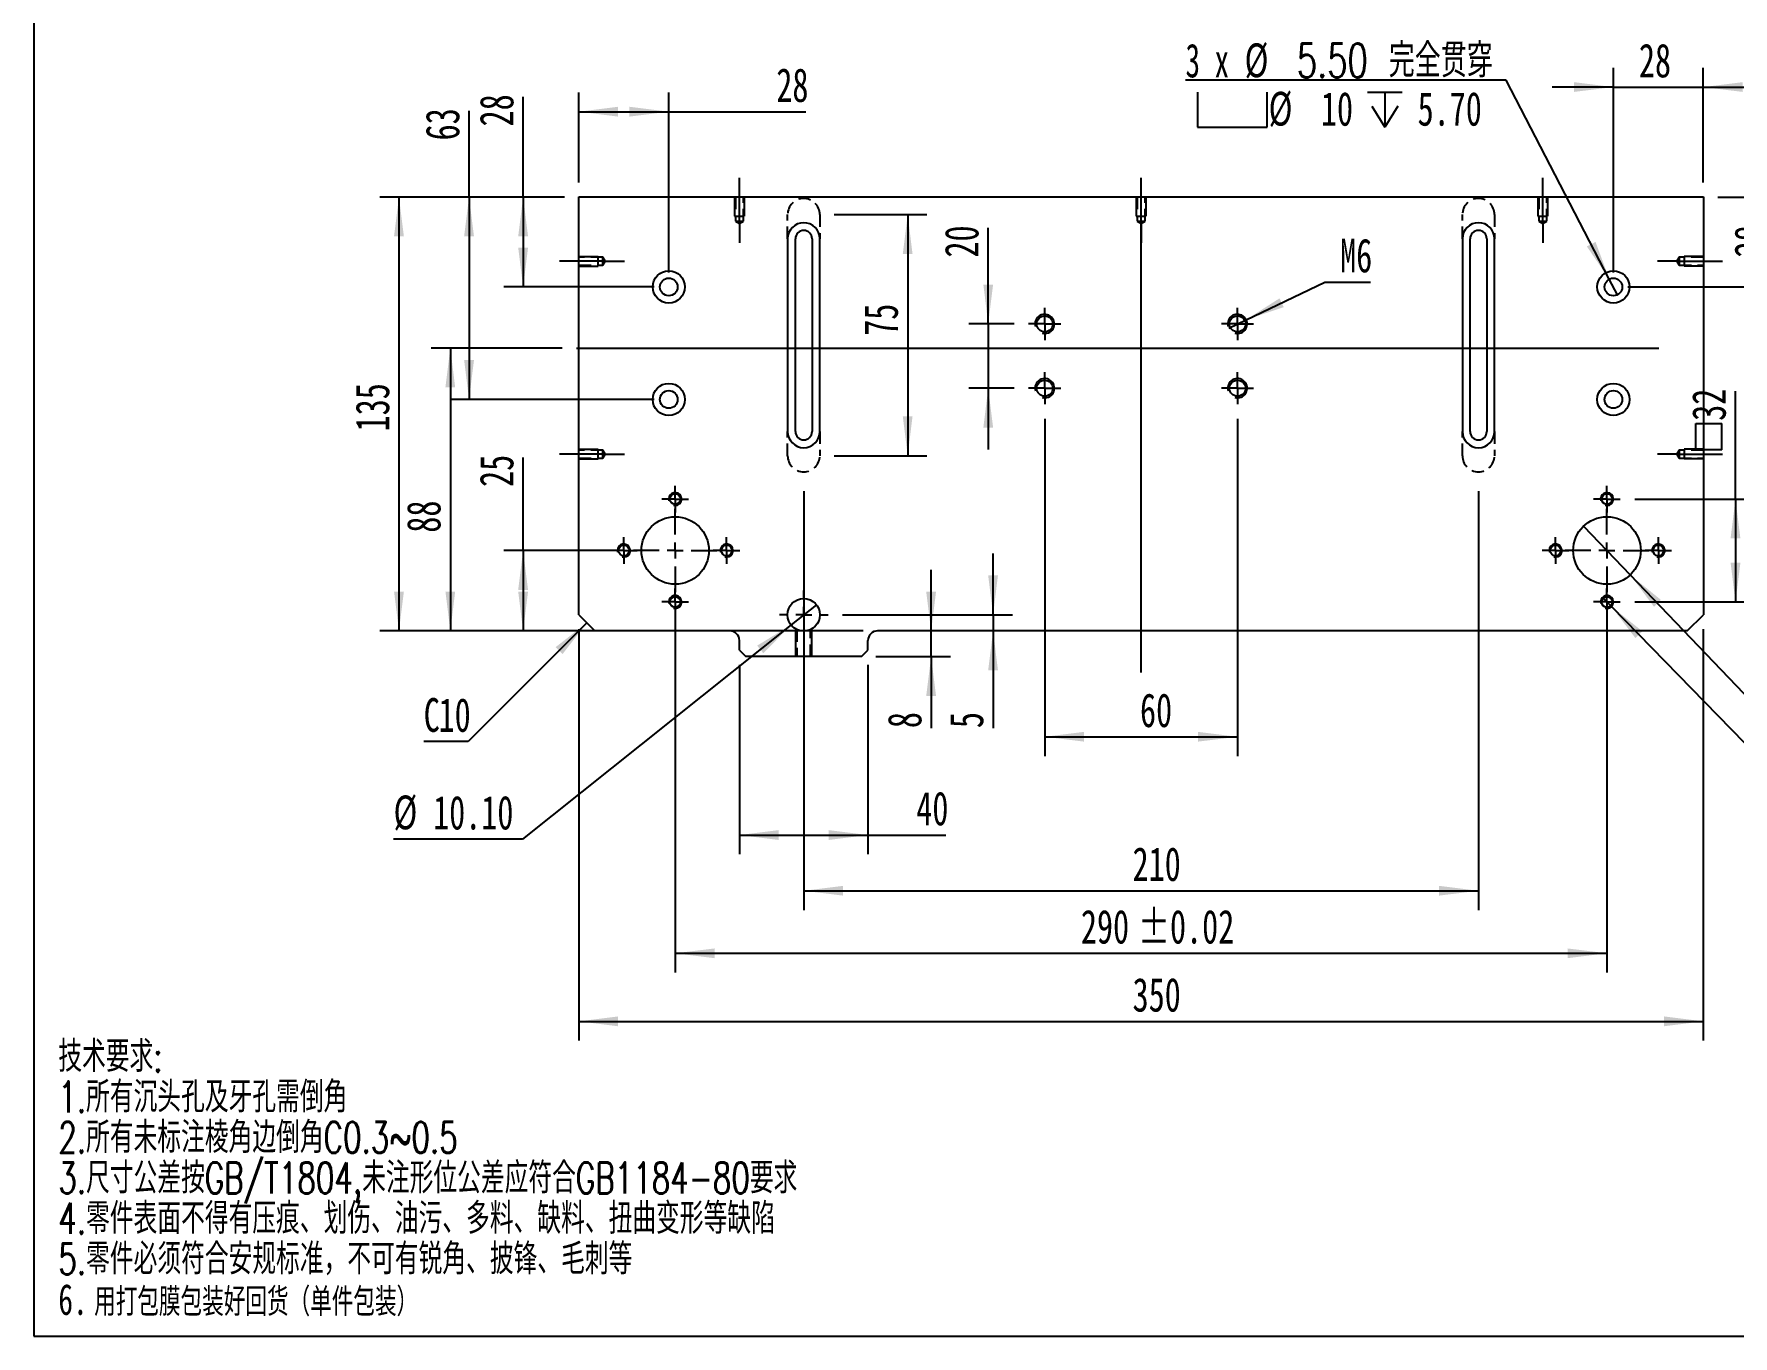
# Model space of a CAD drawing. Extents: x 2 to 292, y 3 to 207.
# Drawn here: x 2.2 to 178.5, y 3.1 to 138.1 of the extents above; entities that cross this region are included whole.
import ezdxf

# ---------------------------------------------------------------- set-up
doc = ezdxf.new("R2010")
doc.units = 0
for name, pattern in [('SLD-中心线', [34.29, 30.48, -1.27, 1.27, -1.27]), ('SLD-实线', [0]), ('SLD-虚线', [1.905, 1.27, -0.635])]:
    doc.linetypes.add(name, pattern=pattern)
doc.layers.get('0').update_dxf_attribs({"linetype": 'CONTINUOUS'})
for name, color, linetype in [('图层7', 7, 'SLD-实线'), ('图框', 7, 'SLD-实线'), ('粗实线', 7, 'SLD-实线')]:
    doc.layers.add(name, color=color, linetype=linetype)
doc.styles.add('SLDTEXTSTYLE0', font='TXT', dxfattribs={"width": 0.7, "bigfont": 'bigfont'})
doc.styles.add('SLDTEXTSTYLE11', font='TXT', dxfattribs={"width": 0.633333})
doc.styles.add('SLDTEXTSTYLE3', font='TXT', dxfattribs={"width": 0.7})
doc.dimstyles.new('SLDDIMSTYLE0', dxfattribs={"dimtxt": 3.5, "dimasz": 4.08, "dimexe": 0, "dimexo": 0.0625, "dimgap": 0.875, "dimtad": 2, "dimlfac": 3, "dimrnd": 1e-09, "dimzin": 12, "dimtxsty": 'SLDTEXTSTYLE3', "dimsah": 1, "dimcen": 0.09, "dimazin": 3, "dimtfac": 1, "dimtofl": 0, "dimtmove": 0, "dimatfit": 3, "dimtolj": 1, "dimtzin": 12})
doc.dimstyles.new('SLDDIMSTYLE1', dxfattribs={"dimtxt": 3.5, "dimasz": 4.08, "dimexe": 0, "dimexo": 0.0625, "dimgap": 0.875, "dimtad": 2, "dimlfac": 3, "dimrnd": 1e-09, "dimzin": 12, "dimtxsty": 'SLDTEXTSTYLE3', "dimsah": 1, "dimcen": 0.09, "dimazin": 3, "dimtol": 1, "dimtp": 0.02, "dimtm": 0.02, "dimtfac": 1, "dimtofl": 0, "dimtmove": 0, "dimatfit": 3, "dimtolj": 1})
doc.dimstyles.new('SLDDIMSTYLE2', dxfattribs={"dimtxt": 3.5, "dimasz": 4.08, "dimexe": 0, "dimexo": 0.0625, "dimgap": 0.875, "dimtad": 0, "dimtih": 1, "dimtoh": 1, "dimlfac": 3, "dimrnd": 1e-09, "dimzin": 12, "dimtxsty": 'SLDTEXTSTYLE3', "dimblk1": 'NONE', "dimsah": 1, "dimcen": 0, "dimazin": 3, "dimtfac": 1, "dimtmove": 0, "dimatfit": 3, "dimtolj": 1, "dimtzin": 12})
doc.dimstyles.new('SLDDIMSTYLE3', dxfattribs={"dimtxt": 3.5, "dimasz": 4.08, "dimexe": 0, "dimexo": 0.0625, "dimgap": 0.875, "dimtad": 2, "dimlfac": 3, "dimrnd": 1e-09, "dimzin": 12, "dimtxsty": 'SLDTEXTSTYLE3', "dimsah": 1, "dimcen": 0.09, "dimazin": 3, "dimtfac": 1, "dimtmove": 0, "dimatfit": 3, "dimtolj": 1, "dimtzin": 12})
doc.dimstyles.new('SLDDIMSTYLE4', dxfattribs={"dimtxt": 3.5, "dimasz": 4.08, "dimexe": 0, "dimexo": 0.0625, "dimgap": 0.875, "dimtad": 0, "dimtih": 1, "dimtoh": 1, "dimlfac": 3, "dimrnd": 1e-09, "dimzin": 12, "dimtxsty": 'SLDTEXTSTYLE3', "dimblk1": 'NONE', "dimsah": 1, "dimcen": 0, "dimazin": 3, "dimtfac": 1, "dimtmove": 0, "dimatfit": 3, "dimtolj": 1, "dimtzin": 12})
doc.dimstyles.new('SLDDIMSTYLE5', dxfattribs={"dimtxt": 3.5, "dimasz": 4.08, "dimexe": 0, "dimexo": 0.0625, "dimgap": 0.875, "dimtad": 0, "dimtih": 1, "dimtoh": 1, "dimlfac": 3, "dimrnd": 1e-09, "dimzin": 4, "dimtxsty": 'SLDTEXTSTYLE3', "dimblk1": 'NONE', "dimsah": 1, "dimcen": 0, "dimazin": 3, "dimtfac": 1, "dimtmove": 0, "dimatfit": 3, "dimtolj": 1, "dimtzin": 12})
doc.dimstyles.new('SLDDIMSTYLE6', dxfattribs={"dimtxt": 3.5, "dimasz": 4.08, "dimexe": 0, "dimexo": 0.0625, "dimgap": 0.875, "dimtad": 0, "dimtih": 1, "dimtoh": 1, "dimlfac": 3, "dimrnd": 1e-09, "dimzin": 4, "dimtxsty": 'SLDTEXTSTYLE3', "dimblk1": 'NONE', "dimsah": 1, "dimcen": 0, "dimazin": 3, "dimtfac": 1, "dimtmove": 0, "dimatfit": 3, "dimtolj": 1, "dimtzin": 12})

# ---------------------------------------------------------------- blocks, each defined once
blk = doc.blocks.new('SW_NOTE_3')
at = {"layer": '图层7', "color": 0, "attachment_point": 1}
for s, insert, char_height, style in [('\\M+18B5A术\\M+19776\\M+18B81:', (0, 4.13), 3.2, 'SLDTEXTSTYLE0'), ('1.\\M+18F8A\\M+1974C沉头\\M+18D45\\M+18B79\\M+189E5\\M+18D45\\M+18EF9\\M+1937C\\M+18A70', (0, -0.07), 3.2, 'SLDTEXTSTYLE0'), ('2.\\M+18F8A\\M+1974C\\M+196A2标\\M+1928D棱\\M+18A70边\\M+1937C\\M+18A70C0.3~0.5', (0, -4.27), 3.2, 'SLDTEXTSTYLE0'), ('3.\\M+18EDA\\M+190A1\\M+18CF6\\M+18DB7\\M+188C2GB/T1804,\\M+196A2\\M+1928D\\M+18C60\\M+188CA\\M+18CF6\\M+18DB7应\\M+19584\\M+18D87GB1184-80\\M+19776\\M+18B81', (0, -8.47), 3.2, 'SLDTEXTSTYLE0'), ('4.\\M+197EB\\M+18C8F\\M+1955C\\M+196CA\\M+19573\\M+193BE\\M+1974C压\\M+18DAD\\M+18141划伤\\M+18141\\M+196FB污\\M+18141\\M+191BD\\M+197BF\\M+18141\\M+1E39E\\M+197BF\\M+18141扭\\M+18BC8变\\M+18C60\\M+19399\\M+1E39E\\M+1E89C', (0, -12.67), 3.2, 'SLDTEXTSTYLE0'), ('5.\\M+197EB\\M+18C8F\\M+1954B须\\M+19584\\M+18D87\\M+188C0规标\\M+18F79\\M+18143\\M+19573\\M+189C2\\M+1974C锐\\M+18A70\\M+18141\\M+194E2锋\\M+18141\\M+196D1\\M+18E68\\M+19399', (0, -16.87), 3.2, 'SLDTEXTSTYLE0'), ('6.', (0, -21.07), 3.2, 'SLDTEXTSTYLE3'), ('\\M+19770\\M+191C5\\M+195EF\\M+1968C\\M+195EF\\M+19195\\M+18D44\\M+189F1货\\M+18169单\\M+18C8F\\M+195EF\\M+19195\\M+1816A', (3.72, -21.47), 2.91042, 'SLDTEXTSTYLE0')]:
    blk.add_mtext(s, dxfattribs=dict(at, insert=insert, char_height=char_height, style=style))
blk = doc.blocks.new('_D')
at = {"layer": '图框', "color": 5}
for p, q in [((57, 105.56), (43.4, 105.56)), ((45.4, 105.56), (45.4, 76.22)), ((88.23, 76.22), (43.4, 76.22))]:
    blk.add_line(p, q, dxfattribs=at)
for points in [[(45.4, 105.56), (44.89, 101.48), (45.9, 101.48)], [(45.4, 76.22), (45.9, 80.3), (44.89, 80.3)]]:
    blk.add_solid(points, dxfattribs=at)
at = {"layer": '图框', "color": 5, "insert": (40.88, 86.41), "char_height": 3.5, "attachment_point": 1, "rotation": 90, "style": 'SLDTEXTSTYLE3'}
blk.add_mtext('88', dxfattribs=at)
blk = doc.blocks.new('_D_1')
at = {"layer": '图框', "color": 5}
for p, q in [((58.73, 76.39), (58.73, 33.73)), ((175.39, 76.39), (175.39, 33.73)), ((58.73, 35.73), (175.39, 35.73))]:
    blk.add_line(p, q, dxfattribs=at)
for points in [[(58.73, 35.73), (62.81, 35.22), (62.81, 36.24)], [(175.39, 35.73), (171.31, 36.24), (171.31, 35.22)]]:
    blk.add_solid(points, dxfattribs=at)
at = {"layer": '图框', "color": 5, "insert": (116.18, 40.24), "char_height": 3.5, "attachment_point": 1, "style": 'SLDTEXTSTYLE3'}
blk.add_mtext('350', dxfattribs=at)
blk = doc.blocks.new('_D_2')
at = {"layer": '图框', "color": 5}
for p, q in [((82.06, 90.72), (82.06, 47.27)), ((152.06, 90.72), (152.06, 47.27)), ((82.06, 49.27), (152.06, 49.27))]:
    blk.add_line(p, q, dxfattribs=at)
for points in [[(82.06, 49.27), (86.14, 48.77), (86.14, 49.78)], [(152.06, 49.27), (147.98, 49.78), (147.98, 48.77)]]:
    blk.add_solid(points, dxfattribs=at)
at = {"layer": '图框', "color": 5, "insert": (116.18, 53.79), "char_height": 3.5, "attachment_point": 1, "style": 'SLDTEXTSTYLE3'}
blk.add_mtext('210', dxfattribs=at)
blk = doc.blocks.new('_D_3')
at = {"layer": '图框', "color": 5}
for p, q in [((68.73, 78.72), (68.73, 40.79)), ((165.39, 78.72), (165.39, 40.79)), ((68.73, 42.79), (165.39, 42.79))]:
    blk.add_line(p, q, dxfattribs=at)
for points in [[(68.73, 42.79), (72.81, 42.28), (72.81, 43.29)], [(165.39, 42.79), (161.31, 43.29), (161.31, 42.28)]]:
    blk.add_solid(points, dxfattribs=at)
at = {"layer": '图框', "color": 5, "char_height": 3.5, "attachment_point": 1, "style": 'SLDTEXTSTYLE3'}
for s, insert in [('±0.02', (116.73, 47.3)), ('290', (110.82, 47.3))]:
    blk.add_mtext(s, dxfattribs=dict(at, insert=insert))
blk = doc.blocks.new('_D_4')
at = {"layer": '图框', "color": 5}
for p, q in [((57.23, 121.22), (38.07, 121.22)), ((40.07, 121.22), (40.07, 76.22)), ((88.23, 76.22), (38.07, 76.22))]:
    blk.add_line(p, q, dxfattribs=at)
for points in [[(40.07, 121.22), (39.56, 117.14), (40.58, 117.14)], [(40.07, 76.22), (40.58, 80.3), (39.56, 80.3)]]:
    blk.add_solid(points, dxfattribs=at)
at = {"layer": '图框', "color": 5, "insert": (35.56, 96.91), "char_height": 3.5, "attachment_point": 1, "rotation": 90, "style": 'SLDTEXTSTYLE3'}
blk.add_mtext('135', dxfattribs=at)
blk = doc.blocks.new('_D_5')
at = {"layer": '图框', "color": 5}
for p, q in [((52.95, 84.56), (52.95, 94.22)), ((62.89, 84.56), (50.95, 84.56)), ((52.95, 84.56), (52.95, 76.22)), ((88.23, 76.22), (50.95, 76.22))]:
    blk.add_line(p, q, dxfattribs=at)
for points in [[(52.95, 84.56), (52.44, 80.48), (53.46, 80.48)], [(52.95, 76.22), (53.46, 80.3), (52.44, 80.3)]]:
    blk.add_solid(points, dxfattribs=at)
at = {"layer": '图框', "color": 5, "insert": (48.44, 91.15), "char_height": 3.5, "attachment_point": 1, "rotation": 90, "style": 'SLDTEXTSTYLE3'}
blk.add_mtext('25', dxfattribs=at)
blk = doc.blocks.new('SW_SYMBOL_MOD_BOX')
at = {"layer": '图框', "color": 0}
for p, q in [((200, 200), (200, 800)), ((200, 800), (800, 800)), ((800, 800), (800, 200)), ((200, 200), (800, 200))]:
    blk.add_line(p, q, dxfattribs=at)
blk = doc.blocks.new('_D_6')
at = {"layer": '图框', "color": 5}
for p, q in [((178.73, 89.89), (178.73, 101.08)), ((168.28, 89.89), (180.73, 89.89)), ((178.73, 89.89), (178.73, 79.22)), ((168.28, 79.22), (180.73, 79.22))]:
    blk.add_line(p, q, dxfattribs=at)
for points in [[(178.73, 89.89), (178.22, 85.81), (179.24, 85.81)], [(178.73, 79.22), (179.24, 83.3), (178.22, 83.3)]]:
    blk.add_solid(points, dxfattribs=at)
at = {"layer": '图框', "color": 5, "xscale": 0.004511737089201878, "yscale": 0.004511737089201878, "zscale": 0.004511737089201878, "rotation": 90.0000000000004}
blk.add_blockref('SW_SYMBOL_MOD_BOX', (178.21, 94.11), dxfattribs=at)
at = {"layer": '图框', "color": 5, "insert": (174.22, 98.01), "char_height": 3.5, "attachment_point": 1, "rotation": 90, "style": 'SLDTEXTSTYLE3'}
blk.add_mtext('32', dxfattribs=at)
blk = doc.blocks.new('_D_7')
at = {"layer": '图框', "color": 5}
for p, q in [((162.97, 87.09), (167.81, 82.03)), ((167.81, 82.03), (181.93, 67.27)), ((181.93, 67.27), (194.4, 67.27))]:
    blk.add_line(p, q, dxfattribs=at)
blk.add_solid([(167.81, 82.03), (170.27, 78.73), (171, 79.43)], dxfattribs=at)
at = {"layer": '图框', "color": 5, "char_height": 3.5, "attachment_point": 1, "style": 'SLDTEXTSTYLE3'}
for s, insert in [('2-', (183.52, 71.79)), ('%%c', (187.22, 71.8)), ('21', (191.33, 71.79))]:
    blk.add_mtext(s, dxfattribs=dict(at, insert=insert))
blk = doc.blocks.new('_NONE')
blk = doc.blocks.new('_D_8')
at = {"layer": '图框', "color": 5}
for p, q in [((164.93, 79.7), (165.86, 78.75)), ((165.86, 78.75), (183.95, 60.22)), ((183.95, 60.22), (192.39, 60.22))]:
    blk.add_line(p, q, dxfattribs=at)
blk.add_solid([(165.86, 78.75), (168.35, 75.47), (169.07, 76.18)], dxfattribs=at)
at = {"layer": '图框', "color": 5, "char_height": 3.5, "attachment_point": 1, "style": 'SLDTEXTSTYLE3'}
for s, insert in [('8-', (185.53, 64.74)), ('M4', (189.22, 64.74))]:
    blk.add_mtext(s, dxfattribs=dict(at, insert=insert))
blk = doc.blocks.new('SW_CHAMFER_DIMENSION_0')
at = {"layer": '图框', "color": 0}
for p, q in [((16.92, 12.31), (4.61, 0)), ((4.61, 0), (0, 0))]:
    blk.add_line(p, q, dxfattribs=at)
blk.add_solid([(16.92, 12.31), (13.68, 9.79), (14.4, 9.07)], dxfattribs=at)
at = {"layer": '图框', "color": 0, "char_height": 3.5, "attachment_point": 1, "style": 'SLDTEXTSTYLE3'}
for s, insert in [('C', (0, 4.51)), ('10', (1.54, 4.51))]:
    blk.add_mtext(s, dxfattribs=dict(at, insert=insert))
blk = doc.blocks.new('_D_9')
at = {"layer": '图框', "color": 5}
for p, q in [((107.06, 98.22), (107.06, 63.24)), ((127.06, 98.22), (127.06, 63.24)), ((107.06, 65.24), (127.06, 65.24))]:
    blk.add_line(p, q, dxfattribs=at)
for points in [[(107.06, 65.24), (111.14, 64.74), (111.14, 65.75)], [(127.06, 65.24), (122.98, 65.75), (122.98, 64.74)]]:
    blk.add_solid(points, dxfattribs=at)
at = {"layer": '图框', "color": 5, "insert": (116.95, 69.75), "char_height": 3.5, "attachment_point": 1, "style": 'SLDTEXTSTYLE3'}
blk.add_mtext('60', dxfattribs=at)
blk = doc.blocks.new('_D_10')
at = {"layer": '图框', "color": 5}
for p, q in [((101.2, 108.06), (101.2, 118.02)), ((103.9, 108.06), (99.2, 108.06)), ((101.2, 108.06), (101.2, 101.39)), ((103.9, 101.39), (99.2, 101.39)), ((101.2, 101.39), (101.2, 95.04))]:
    blk.add_line(p, q, dxfattribs=at)
for points in [[(101.2, 108.06), (101.71, 112.14), (100.7, 112.14)], [(101.2, 101.39), (100.7, 97.31), (101.71, 97.31)]]:
    blk.add_solid(points, dxfattribs=at)
at = {"layer": '图框', "color": 5, "insert": (96.69, 114.94), "char_height": 3.5, "attachment_point": 1, "rotation": 90, "style": 'SLDTEXTSTYLE3'}
blk.add_mtext('20', dxfattribs=at)
blk = doc.blocks.new('_D_11')
at = {"layer": '图框', "color": 5}
for p, q in [((127.96, 108.49), (136.12, 112.4)), ((136.12, 112.4), (140.87, 112.4)), ((126.16, 107.63), (127.96, 108.49))]:
    blk.add_line(p, q, dxfattribs=at)
blk.add_solid([(127.96, 108.49), (131.86, 109.8), (131.42, 110.71)], dxfattribs=at)
at = {"layer": '图框', "color": 5, "insert": (137.71, 116.91), "char_height": 3.5, "attachment_point": 1, "style": 'SLDTEXTSTYLE3'}
blk.add_mtext('M6', dxfattribs=at)
blk = doc.blocks.new('_D_12')
at = {"layer": '图框', "color": 5}
for p, q in [((83.38, 78.94), (80.75, 76.84)), ((80.75, 76.84), (52.88, 54.62)), ((52.88, 54.62), (39.5, 54.62))]:
    blk.add_line(p, q, dxfattribs=at)
blk.add_solid([(80.75, 76.84), (77.24, 74.7), (77.87, 73.9)], dxfattribs=at)
at = {"layer": '图框', "color": 5, "char_height": 3.5, "attachment_point": 1, "style": 'SLDTEXTSTYLE3'}
for s, insert in [('%%c', (39.5, 59.15)), ('10.10', (43.61, 59.13))]:
    blk.add_mtext(s, dxfattribs=dict(at, insert=insert))
blk = doc.blocks.new('_D_13')
at = {"layer": '图框', "color": 5}
for p, q in [((101.71, 77.89), (101.71, 84.24)), ((86.08, 77.89), (103.71, 77.89)), ((101.71, 77.89), (101.71, 76.22)), ((101.71, 76.22), (101.71, 66.14))]:
    blk.add_line(p, q, dxfattribs=at)
for points in [[(101.71, 77.89), (102.21, 81.97), (101.2, 81.97)], [(101.71, 76.22), (101.2, 72.14), (102.21, 72.14)]]:
    blk.add_solid(points, dxfattribs=at)
at = {"layer": '图框', "color": 5, "insert": (97.19, 66.14), "char_height": 3.5, "attachment_point": 1, "rotation": 90, "style": 'SLDTEXTSTYLE3'}
blk.add_mtext('5', dxfattribs=at)
blk = doc.blocks.new('_D_14')
at = {"layer": '图框', "color": 5}
for p, q in [((95.28, 76.22), (95.28, 82.57)), ((95.28, 73.56), (95.28, 76.22)), ((89.56, 73.56), (97.28, 73.56)), ((95.28, 73.56), (95.28, 66.14))]:
    blk.add_line(p, q, dxfattribs=at)
for points in [[(95.28, 76.22), (95.79, 80.3), (94.77, 80.3)], [(95.28, 73.56), (94.77, 69.48), (95.79, 69.48)]]:
    blk.add_solid(points, dxfattribs=at)
at = {"layer": '图框', "color": 5, "insert": (90.77, 66.14), "char_height": 3.5, "attachment_point": 1, "rotation": 90, "style": 'SLDTEXTSTYLE3'}
blk.add_mtext('8', dxfattribs=at)
blk = doc.blocks.new('_D_15')
at = {"layer": '图框', "color": 5}
for p, q in [((75.39, 72.72), (75.39, 53.05)), ((88.73, 72.72), (88.73, 53.05)), ((75.39, 55.05), (88.73, 55.05)), ((88.73, 55.05), (96.81, 55.05))]:
    blk.add_line(p, q, dxfattribs=at)
for points in [[(75.39, 55.05), (79.47, 54.54), (79.47, 55.56)], [(88.73, 55.05), (84.65, 55.56), (84.65, 54.54)]]:
    blk.add_solid(points, dxfattribs=at)
at = {"layer": '图框', "color": 5, "insert": (93.74, 59.56), "char_height": 3.5, "attachment_point": 1, "style": 'SLDTEXTSTYLE3'}
blk.add_mtext('40', dxfattribs=at)
blk = doc.blocks.new('_D_16')
at = {"layer": '图框', "color": 5}
for p, q in [((58.73, 122.72), (58.73, 132.07)), ((68.06, 113.39), (68.06, 132.07)), ((58.73, 130.07), (68.06, 130.07)), ((68.06, 130.07), (82.29, 130.07))]:
    blk.add_line(p, q, dxfattribs=at)
for points in [[(58.73, 130.07), (62.81, 129.56), (62.81, 130.58)], [(68.06, 130.07), (63.98, 130.58), (63.98, 129.56)]]:
    blk.add_solid(points, dxfattribs=at)
at = {"layer": '图框', "color": 5, "insert": (79.22, 134.58), "char_height": 3.5, "attachment_point": 1, "style": 'SLDTEXTSTYLE3'}
blk.add_mtext('28', dxfattribs=at)
blk = doc.blocks.new('_D_17')
at = {"layer": '图框', "color": 5}
for p, q in [((52.95, 121.22), (52.95, 131.61)), ((57.23, 121.22), (50.95, 121.22)), ((52.95, 121.22), (52.95, 111.89)), ((66.56, 111.89), (50.95, 111.89))]:
    blk.add_line(p, q, dxfattribs=at)
for points in [[(52.95, 121.22), (52.44, 117.14), (53.46, 117.14)], [(52.95, 111.89), (53.46, 115.97), (52.44, 115.97)]]:
    blk.add_solid(points, dxfattribs=at)
at = {"layer": '图框', "color": 5, "insert": (48.44, 128.54), "char_height": 3.5, "attachment_point": 1, "rotation": 90, "style": 'SLDTEXTSTYLE3'}
blk.add_mtext('28', dxfattribs=at)
blk = doc.blocks.new('_D_18')
at = {"layer": '图框', "color": 5}
for p, q in [((166.06, 113.39), (166.06, 134.62)), ((175.39, 122.72), (175.39, 134.62)), ((166.06, 132.62), (159.71, 132.62)), ((166.06, 132.62), (175.39, 132.62)), ((175.39, 132.62), (181.74, 132.62))]:
    blk.add_line(p, q, dxfattribs=at)
for points in [[(166.06, 132.62), (161.98, 133.13), (161.98, 132.12)], [(175.39, 132.62), (179.47, 132.12), (179.47, 133.13)]]:
    blk.add_solid(points, dxfattribs=at)
at = {"layer": '图框', "color": 5, "insert": (168.71, 137.13), "char_height": 3.5, "attachment_point": 1, "style": 'SLDTEXTSTYLE3'}
blk.add_mtext('28', dxfattribs=at)
blk = doc.blocks.new('_D_19')
at = {"layer": '图框', "color": 5}
for p, q in [((183.12, 121.22), (183.12, 127.57)), ((176.89, 121.22), (185.12, 121.22)), ((183.12, 121.22), (183.12, 111.89)), ((167.56, 111.89), (185.12, 111.89)), ((183.12, 111.89), (183.12, 105.54))]:
    blk.add_line(p, q, dxfattribs=at)
for points in [[(183.12, 121.22), (183.63, 125.3), (182.61, 125.3)], [(183.12, 111.89), (182.61, 107.81), (183.63, 107.81)]]:
    blk.add_solid(points, dxfattribs=at)
at = {"layer": '图框', "color": 5, "insert": (178.61, 114.95), "char_height": 3.5, "attachment_point": 1, "rotation": 90, "style": 'SLDTEXTSTYLE3'}
blk.add_mtext('28', dxfattribs=at)
blk = doc.blocks.new('SW_SYMBOL_HOLE_SPOT')
at = {"layer": '图框', "color": 0}
for p, q in [((0, 875), (0, 75)), ((1600, 75), (1600, 875)), ((0, 75), (1600, 75))]:
    blk.add_line(p, q, dxfattribs=at)
blk = doc.blocks.new('SW_SYMBOL_HOLE_DEPTH')
at = {"layer": '图框', "color": 0}
for p, q in [((0, 875), (800, 875)), ((400, 875), (400, 75)), ((100, 555), (400, 75)), ((700, 555), (400, 75))]:
    blk.add_line(p, q, dxfattribs=at)
blk = doc.blocks.new('_D_20')
at = {"layer": '图框', "color": 5}
for p, q in [((154.95, 133.34), (121.67, 133.34)), ((165.64, 112.7), (154.95, 133.34)), ((166.48, 111.08), (165.64, 112.7))]:
    blk.add_line(p, q, dxfattribs=at)
blk.add_solid([(165.64, 112.7), (164.21, 116.56), (163.31, 116.09)], dxfattribs=at)
at = {"layer": '图框', "color": 5, "xscale": 0.004511737089201878, "yscale": 0.004511737089201878, "zscale": 0.004511737089201878}
for name, p in [('SW_SYMBOL_HOLE_SPOT', (122.93, 128.13)), ('SW_SYMBOL_HOLE_DEPTH', (140.54, 128.13))]:
    blk.add_blockref(name, p, dxfattribs=at)
at = {"layer": '图框', "color": 5, "char_height": 3.5, "attachment_point": 1}
for s, insert, style in [('5.50 \\M+18AAE\\M+19153贯\\M+190FA', (133.23, 137.13), 'SLDTEXTSTYLE0'), ('3 x', (121.67, 137.13), 'SLDTEXTSTYLE11'), ('%%c', (127.8, 137.15), 'SLDTEXTSTYLE3'), ('%%c', (130.29, 132.13), 'SLDTEXTSTYLE3'), ('10', (135.72, 132.12), 'SLDTEXTSTYLE3'), ('5.70', (145.75, 132.12), 'SLDTEXTSTYLE3')]:
    blk.add_mtext(s, dxfattribs=dict(at, insert=insert, style=style))
blk = doc.blocks.new('_D_21')
at = {"layer": '图框', "color": 5}
for p, q in [((47.34, 121.22), (47.34, 130.16)), ((57.23, 121.22), (45.34, 121.22)), ((47.34, 121.22), (47.34, 100.22)), ((66.56, 100.22), (45.34, 100.22))]:
    blk.add_line(p, q, dxfattribs=at)
for points in [[(47.34, 121.22), (46.83, 117.14), (47.85, 117.14)], [(47.34, 100.22), (47.85, 104.3), (46.83, 104.3)]]:
    blk.add_solid(points, dxfattribs=at)
at = {"layer": '图框', "color": 5, "insert": (42.83, 127.09), "char_height": 3.5, "attachment_point": 1, "rotation": 90, "style": 'SLDTEXTSTYLE3'}
blk.add_mtext('63', dxfattribs=at)
blk = doc.blocks.new('_D_22')
at = {"layer": '图框'}
for p, q in [((85.23, 119.39), (94.85, 119.39)), ((92.85, 119.39), (92.85, 94.39)), ((85.23, 94.39), (94.85, 94.39))]:
    blk.add_line(p, q, dxfattribs=at)
for points in [[(92.85, 119.39), (92.34, 115.31), (93.35, 115.31)], [(92.85, 94.39), (93.35, 98.47), (92.34, 98.47)]]:
    blk.add_solid(points, dxfattribs=at)
at = {"layer": '图框', "insert": (88.33, 106.82), "char_height": 3.5, "attachment_point": 1, "rotation": 90, "style": 'SLDTEXTSTYLE3'}
blk.add_mtext('75', dxfattribs=at)
blk = doc.blocks.new('SW_CENTERMARKSYMBOL_0')
at = {"layer": '图框', "color": 0}
for p, q in [((0, 1.67), (0, 4.33)), ((-1.67, 0), (-4.33, 0)), ((0, 0), (-0.83, 0)), ((0, 0), (0, 0.83)), ((0, 0), (0, -0.83)), ((0, 0), (0.83, 0)), ((1.67, 0), (4.33, 0)), ((0, -1.67), (0, -4.33))]:
    blk.add_line(p, q, dxfattribs=at)
blk = doc.blocks.new('SW_CENTERMARKSYMBOL_1')
at = {"layer": '图框', "color": 0}
for p, q in [((0, 1.67), (0, 4.33)), ((-1.67, 0), (-4.33, 0)), ((0, 0), (-0.83, 0)), ((0, 0), (0, 0.83)), ((0, 0), (0, -0.83)), ((0, 0), (0.83, 0)), ((1.67, 0), (4.33, 0)), ((0, -1.67), (0, -4.33))]:
    blk.add_line(p, q, dxfattribs=at)
blk = doc.blocks.new('SW_CENTERMARKSYMBOL_2')
at = {"layer": '图框', "color": 0}
for p, q in [((-0.83, 0), (-1.38, 0)), ((0, 0), (-0.83, 0)), ((0, 0.83), (0, 1.38)), ((0, 0), (0, 0.83)), ((0, 0), (0, -0.83)), ((0, 0), (0.83, 0)), ((0.83, 0), (1.38, 0)), ((0, -0.83), (0, -1.38))]:
    blk.add_line(p, q, dxfattribs=at)
blk = doc.blocks.new('SW_CENTERMARKSYMBOL_3')
at = {"layer": '图框', "color": 0}
for p, q in [((-0.83, 0), (-1.38, 0)), ((0, 0), (-0.83, 0)), ((0, 0.83), (0, 1.38)), ((0, 0), (0, 0.83)), ((0, 0), (0, -0.83)), ((0, 0), (0.83, 0)), ((0.83, 0), (1.38, 0)), ((0, -0.83), (0, -1.38))]:
    blk.add_line(p, q, dxfattribs=at)
blk = doc.blocks.new('SW_CENTERMARKSYMBOL_4')
at = {"layer": '图框', "color": 0}
for p, q in [((-0.83, 0), (-1.38, 0)), ((0, 0), (-0.83, 0)), ((0, 0.83), (0, 1.38)), ((0, 0), (0, 0.83)), ((0, 0), (0, -0.83)), ((0, 0), (0.83, 0)), ((0.83, 0), (1.38, 0)), ((0, -0.83), (0, -1.38))]:
    blk.add_line(p, q, dxfattribs=at)
blk = doc.blocks.new('SW_CENTERMARKSYMBOL_5')
at = {"layer": '图框', "color": 0}
for p, q in [((-0.83, 0), (-1.38, 0)), ((0, 0), (-0.83, 0)), ((0, 0.83), (0, 1.38)), ((0, 0), (0, 0.83)), ((0, 0), (0, -0.83)), ((0, 0), (0.83, 0)), ((0.83, 0), (1.38, 0)), ((0, -0.83), (0, -1.38))]:
    blk.add_line(p, q, dxfattribs=at)
blk = doc.blocks.new('SW_CENTERMARKSYMBOL_6')
at = {"layer": '图框', "color": 0}
for p, q in [((-0.83, 0), (-1.38, 0)), ((0, 0), (-0.83, 0)), ((0, 0.83), (0, 1.38)), ((0, 0), (0, 0.83)), ((0, 0), (0, -0.83)), ((0, 0), (0.83, 0)), ((0.83, 0), (1.38, 0)), ((0, -0.83), (0, -1.38))]:
    blk.add_line(p, q, dxfattribs=at)
blk = doc.blocks.new('SW_CENTERMARKSYMBOL_7')
at = {"layer": '图框', "color": 0}
for p, q in [((-0.83, 0), (-1.38, 0)), ((0, 0), (-0.83, 0)), ((0, 0.83), (0, 1.38)), ((0, 0), (0, 0.83)), ((0, 0), (0, -0.83)), ((0, 0), (0.83, 0)), ((0.83, 0), (1.38, 0)), ((0, -0.83), (0, -1.38))]:
    blk.add_line(p, q, dxfattribs=at)
blk = doc.blocks.new('SW_CENTERMARKSYMBOL_8')
at = {"layer": '图框', "color": 0}
for p, q in [((-0.83, 0), (-1.38, 0)), ((0, 0), (-0.83, 0)), ((0, 0.83), (0, 1.38)), ((0, 0), (0, 0.83)), ((0, 0), (0, -0.83)), ((0, 0), (0.83, 0)), ((0.83, 0), (1.38, 0)), ((0, -0.83), (0, -1.38))]:
    blk.add_line(p, q, dxfattribs=at)
blk = doc.blocks.new('SW_CENTERMARKSYMBOL_9')
at = {"layer": '图框', "color": 0}
for p, q in [((-0.83, 0), (-1.38, 0)), ((0, 0), (-0.83, 0)), ((0, 0.83), (0, 1.38)), ((0, 0), (0, 0.83)), ((0, 0), (0, -0.83)), ((0, 0), (0.83, 0)), ((0.83, 0), (1.38, 0)), ((0, -0.83), (0, -1.38))]:
    blk.add_line(p, q, dxfattribs=at)
blk = doc.blocks.new('SW_CENTERMARKSYMBOL_10')
at = {"layer": '图框', "color": 0}
for p, q in [((-0.83, 0), (-1.67, 0)), ((0, 0), (-0.83, 0)), ((0, 0.83), (0, 1.67)), ((0, 0), (0, 0.83)), ((0, 0), (0, -0.83)), ((0, 0), (0.83, 0)), ((0.83, 0), (1.67, 0)), ((0, -0.83), (0, -1.67))]:
    blk.add_line(p, q, dxfattribs=at)
blk = doc.blocks.new('SW_CENTERMARKSYMBOL_11')
at = {"layer": '图框', "color": 0}
for p, q in [((-0.83, 0), (-1.67, 0)), ((0, 0), (-0.83, 0)), ((0, 0.83), (0, 1.67)), ((0, 0), (0, 0.83)), ((0, 0), (0, -0.83)), ((0, 0), (0.83, 0)), ((0.83, 0), (1.67, 0)), ((0, -0.83), (0, -1.67))]:
    blk.add_line(p, q, dxfattribs=at)
blk = doc.blocks.new('SW_CENTERMARKSYMBOL_12')
at = {"layer": '图框', "color": 0}
for p, q in [((-0.83, 0), (-1.67, 0)), ((0, 0), (-0.83, 0)), ((0, 0.83), (0, 1.67)), ((0, 0), (0, 0.83)), ((0, 0), (0, -0.83)), ((0, 0), (0.83, 0)), ((0.83, 0), (1.67, 0)), ((0, -0.83), (0, -1.67))]:
    blk.add_line(p, q, dxfattribs=at)
blk = doc.blocks.new('SW_CENTERMARKSYMBOL_13')
at = {"layer": '图框', "color": 0}
for p, q in [((-0.83, 0), (-1.67, 0)), ((0, 0), (-0.83, 0)), ((0, 0.83), (0, 1.67)), ((0, 0), (0, 0.83)), ((0, 0), (0, -0.83)), ((0, 0), (0.83, 0)), ((0.83, 0), (1.67, 0)), ((0, -0.83), (0, -1.67))]:
    blk.add_line(p, q, dxfattribs=at)
blk = doc.blocks.new('SW_CENTERMARKSYMBOL_14')
at = {"layer": '图框', "color": 0}
for p, q in [((0, 1.67), (0, 2.52)), ((-1.67, 0), (-2.52, 0)), ((0, 0), (-0.83, 0)), ((0, 0), (0, 0.83)), ((0, 0), (0, -0.83)), ((0, 0), (0.83, 0)), ((1.67, 0), (2.52, 0)), ((0, -1.67), (0, -2.52))]:
    blk.add_line(p, q, dxfattribs=at)

msp = doc.modelspace()

# ---------------------------------------------------------------- linework, layer by layer
at = {"color": 7, "linetype": 'SLD-实线'}
for p, q in [((58.72814345, 77.89099542), (58.72814345, 121.22432965)), ((58.72814345, 121.22432965), (175.39480813, 121.22432965)), ((74.89480912, 121.22432876), (74.89480912, 119.22432876)), ((75.89480912, 121.22432876), (75.89480912, 119.22432876)), ((116.56147579, 121.22432876), (116.56147579, 119.22432876)), ((117.56147579, 121.22432876), (117.56147579, 119.22432876)), ((158.22814246, 121.22432876), (158.22814246, 119.22432876)), ((159.22814246, 121.22432876), (159.22814246, 119.22432876)), ((175.39480813, 121.22432965), (175.39480813, 77.89099542)), ((80.39480932, 116.89099498), (80.39480932, 96.89099543)), ((81.19480796, 96.89099543), (81.19480796, 116.89099498)), ((82.92814332, 116.89099498), (82.92814332, 96.89099543)), ((83.72814196, 96.89099543), (83.72814196, 116.89099498)), ((150.39480962, 116.89099498), (150.39480962, 96.89099543)), ((151.19480826, 96.89099543), (151.19480826, 116.89099498)), ((152.92814362, 116.89099498), (152.92814362, 96.89099543)), ((153.72814226, 96.89099543), (153.72814226, 116.89099498)), ((58.72814246, 115.05766209), (60.72814246, 115.05766209)), ((175.39480912, 115.05766209), (173.39480912, 115.05766209)), ((58.72814246, 114.05766209), (60.72814246, 114.05766209)), ((175.39480912, 114.05766209), (173.39480912, 114.05766209)), ((58.72814246, 95.05766209), (60.72814246, 95.05766209)), ((58.72814246, 94.05766209), (60.72814246, 94.05766209)), ((175.39480912, 95.05766209), (173.39480912, 95.05766209)), ((175.39480912, 94.05766209), (173.39480912, 94.05766209)), ((58.72814345, 77.89099542), (60.39480853, 76.22432786)), ((173.72814305, 76.22432786), (175.39480813, 77.89099542)), ((74.3948071, 76.22432786), (60.39480853, 76.22432786)), ((81.22814246, 73.55766209), (81.22814246, 76.42840639)), ((82.89480912, 73.55766209), (82.89480912, 76.42840639)), ((173.72814305, 76.22432786), (89.7281417, 76.22432786)), ((75.39480912, 74.22432878), (75.39480912, 75.22432832)), ((75.39480912, 74.22432878), (76.06147466, 73.55766324)), ((88.06147663, 73.55766324), (88.72814216, 74.22432878)), ((88.72814216, 74.22432878), (88.72814216, 75.22432832)), ((88.06147663, 73.55766324), (76.06147466, 73.55766324))]:
    msp.add_line(p, q, dxfattribs=at)
at = {"color": 7, "linetype": 'SLD-虚线'}
for p, q in [((74.97814286, 121.22432965), (74.97814286, 118.72432831)), ((75.81147539, 118.72432831), (75.81147539, 121.22432965)), ((116.64480913, 121.22432965), (116.64480913, 118.72432831)), ((117.47814245, 118.72432831), (117.47814245, 121.22432965)), ((158.31147619, 121.22432965), (158.31147619, 118.72432831)), ((159.14480873, 118.72432831), (159.14480873, 121.22432965)), ((74.89480912, 119.22432876), (75.89480912, 119.22432876)), ((74.97814286, 118.72432831), (75.81147539, 118.72432831)), ((74.97814286, 118.72432831), (75.39480912, 118.47397017)), ((75.39480912, 118.47397017), (75.81147539, 118.72432831)), ((80.39480932, 116.89099498), (80.39480932, 119.39099508)), ((83.72814196, 119.39099508), (83.72814196, 116.89099498)), ((116.56147579, 119.22432876), (117.56147579, 119.22432876)), ((116.64480913, 118.72432831), (117.47814245, 118.72432831)), ((116.64480913, 118.72432831), (117.06147579, 118.47397017)), ((117.06147579, 118.47397017), (117.47814245, 118.72432831)), ((150.39480962, 116.89099498), (150.39480962, 119.39099508)), ((153.72814226, 119.39099508), (153.72814226, 116.89099498)), ((158.22814246, 119.22432876), (159.22814246, 119.22432876)), ((158.31147619, 118.72432831), (159.14480873, 118.72432831)), ((158.31147619, 118.72432831), (158.72814246, 118.47397017)), ((158.72814246, 118.47397017), (159.14480873, 118.72432831)), ((61.22814107, 114.97432816), (58.72814345, 114.97432816)), ((60.72814246, 114.05766209), (60.72814246, 115.05766209)), ((61.22814107, 114.14099562), (61.22814107, 114.97432816)), ((61.47850044, 114.55766189), (61.22814107, 114.97432816)), ((172.89481052, 114.97432816), (172.64445114, 114.55766189)), ((172.89481052, 114.97432816), (172.89481052, 114.14099562)), ((175.39480813, 114.97432816), (172.89481052, 114.97432816)), ((173.39480912, 115.05766209), (173.39480912, 114.05766209)), ((58.72814345, 114.14099562), (61.22814107, 114.14099562)), ((61.22814107, 114.14099562), (61.47850044, 114.55766189)), ((172.64445114, 114.55766189), (172.89481052, 114.14099562)), ((172.89481052, 114.14099562), (175.39480813, 114.14099562)), ((80.39480932, 94.39099533), (80.39480932, 96.89099543)), ((83.72814196, 96.89099543), (83.72814196, 94.39099533)), ((150.39480962, 94.39099533), (150.39480962, 96.89099543)), ((153.72814226, 96.89099543), (153.72814226, 94.39099533)), ((61.22814107, 94.97432861), (58.72814345, 94.97432861)), ((58.72814345, 94.14099545), (61.22814107, 94.14099545)), ((60.72814246, 94.05766209), (60.72814246, 95.05766209)), ((61.22814107, 94.14099545), (61.22814107, 94.97432861)), ((61.47850044, 94.55766203), (61.22814107, 94.97432861)), ((61.22814107, 94.14099545), (61.47850044, 94.55766203)), ((172.89481052, 94.97432861), (172.64445114, 94.55766203)), ((172.64445114, 94.55766203), (172.89481052, 94.14099545)), ((172.89481052, 94.97432861), (172.89481052, 94.14099545)), ((175.39480813, 94.97432861), (172.89481052, 94.97432861)), ((172.89481052, 94.14099545), (175.39480813, 94.14099545)), ((173.39480912, 95.05766209), (173.39480912, 94.05766209)), ((81.36147497, 76.36010973), (81.36147497, 73.55766324)), ((82.76147632, 73.55766324), (82.76147632, 76.35953355))]:
    msp.add_line(p, q, dxfattribs=at)
at = {"color": 7, "linetype": 'SLD-实线'}
for centre, radius in [((68.06147579, 111.89099542), 1.66666667), ((166.06147579, 111.89099542), 1.66666667), ((68.06147579, 111.89099542), 0.91666667), ((166.06147579, 111.89099542), 0.91666667), ((107.06169523, 108.05760931), 0.83333333), ((127.06169523, 108.05760931), 0.83333333), ((68.06147579, 100.22432876), 1.66666667), ((68.06147579, 100.22432876), 0.91666667), ((107.06169523, 101.39094265), 0.83333333), ((127.06169523, 101.39094265), 0.83333333), ((166.06147579, 100.22432876), 1.66666667), ((166.06147579, 100.22432876), 0.91666667), ((68.72814246, 89.89099542), 0.55), ((165.39480912, 89.89099542), 0.55), ((68.72814246, 84.55766209), 3.5), ((165.39480912, 84.55766209), 3.5), ((63.39480912, 84.55766209), 0.55), ((74.06147579, 84.55766209), 0.55), ((160.06147579, 84.55766209), 0.55), ((170.72814246, 84.55766209), 0.55), ((68.72814246, 79.22432876), 0.55), ((82.06147579, 77.89099542), 1.68333333), ((165.39480912, 79.22432876), 0.55)]:
    msp.add_circle(centre, radius, dxfattribs=at)
at = {"color": 7, "linetype": 'SLD-虚线'}
for centre, start, end in [((82.06147579, 119.39099542), 0, 180), ((152.06147579, 119.39099542), 0, 180), ((82.06147579, 94.39099542), 180, 0), ((152.06147579, 94.39099542), 180, 0)]:
    msp.add_arc(centre, 1.66666667, start, end, dxfattribs=at)
at = {"color": 7, "linetype": 'SLD-实线'}
for centre, radius, start, end in [((82.06147579, 116.89099542), 1.66666667, 0, 180), ((152.06147579, 116.89099542), 1.66666667, 0, 180), ((82.06147579, 116.89099542), 0.86666667, 0, 180), ((152.06147579, 116.89099542), 0.86666667, 0, 180), ((107.06169523, 108.05760931), 1, 255, 195), ((127.06169523, 108.05760931), 1, 255, 195), ((107.06169523, 101.39094265), 1, 255, 195), ((127.06169523, 101.39094265), 1, 255, 195), ((82.06147579, 96.89099542), 1.66666667, 180, 0), ((82.06147579, 96.89099542), 0.86666667, 180, 0), ((152.06147579, 96.89099542), 1.66666667, 180, 0), ((152.06147579, 96.89099542), 0.86666667, 180, 0), ((68.72814246, 89.89099542), 0.66666667, 255, 195), ((165.39480912, 89.89099542), 0.66666667, 255, 195), ((63.39480912, 84.55766209), 0.66666667, 255, 195), ((74.06147579, 84.55766209), 0.66666667, 255, 195), ((160.06147579, 84.55766209), 0.66666667, 255, 195), ((170.72814246, 84.55766209), 0.66666667, 255, 195), ((68.72814246, 79.22432876), 0.66666667, 255, 195), ((165.39480912, 79.22432876), 0.66666667, 255, 195), ((74.39480912, 75.22432876), 1, 0, 90), ((89.72814246, 75.22432876), 1, 90, 180)]:
    msp.add_arc(centre, radius, start, end, dxfattribs=at)
at = {"layer": '图框', "color": 5, "linetype": 'SLD-中心线', "ltscale": 3.333333}
for p, q in [((75.39480912, 118.72432876), (75.39480912, 123.22432876)), ((117.06147579, 118.72432876), (117.06147579, 123.22432876)), ((158.72814246, 118.72432876), (158.72814246, 123.22432876)), ((117.06147579, 71.89830368), (117.06147579, 121.22432876)), ((75.39480912, 118.72432876), (75.39480912, 116.47397016)), ((117.06147579, 118.72432876), (117.06147579, 116.47397016)), ((158.72814246, 118.72432876), (158.72814246, 116.47397016)), ((61.22814246, 114.55766209), (56.72814246, 114.55766209)), ((61.22814246, 114.55766209), (63.47850105, 114.55766209)), ((172.89480912, 114.55766209), (170.64445053, 114.55766209)), ((172.89480912, 114.55766209), (177.39480912, 114.55766209)), ((61.22814246, 94.55766209), (56.72814246, 94.55766209)), ((61.22814246, 94.55766209), (63.47850105, 94.55766209)), ((172.89480912, 94.55766209), (170.64445053, 94.55766209)), ((172.89480912, 94.55766209), (177.39480912, 94.55766209))]:
    msp.add_line(p, q, dxfattribs=at)
at = {"layer": '图框'}
msp.add_line((58.50292869, 105.55766209), (170.78232449, 105.55766209), dxfattribs=at)
at = {"layer": '粗实线', "color": 5}
for p, q in [((2.20335337, 206.5709215), (2.20335337, 3.09596976)), ((2.20335337, 3.09596976), (292.20335529, 3.09596976))]:
    msp.add_line(p, q, dxfattribs=at)

# ---------------------------------------------------------------- block references
at = {"layer": '图层7', "color": 5}
msp.add_blockref('SW_NOTE_3', (4.72820809, 29.56181952), dxfattribs=at)
at = {"layer": '图框', "color": 5}
for name, p in [('SW_CENTERMARKSYMBOL_10', (107.06169523, 108.05760931)), ('SW_CENTERMARKSYMBOL_13', (127.06169523, 108.05760931)), ('SW_CENTERMARKSYMBOL_11', (107.06169523, 101.39094265)), ('SW_CENTERMARKSYMBOL_12', (127.06169523, 101.39094265)), ('SW_CENTERMARKSYMBOL_5', (68.72814246, 89.89099542)), ('SW_CENTERMARKSYMBOL_6', (165.39480912, 89.89099542)), ('SW_CENTERMARKSYMBOL_1', (68.72814246, 84.55766209)), ('SW_CENTERMARKSYMBOL_0', (165.39480912, 84.55766209)), ('SW_CENTERMARKSYMBOL_3', (63.39480912, 84.55766209)), ('SW_CENTERMARKSYMBOL_2', (74.06147579, 84.55766209)), ('SW_CENTERMARKSYMBOL_9', (160.06147579, 84.55766209)), ('SW_CENTERMARKSYMBOL_8', (170.72814246, 84.55766209)), ('SW_CENTERMARKSYMBOL_4', (68.72814246, 79.22432876)), ('SW_CENTERMARKSYMBOL_14', (82.06147579, 77.89099542)), ('SW_CENTERMARKSYMBOL_7', (165.39480912, 79.22432876)), ('SW_CHAMFER_DIMENSION_0', (42.63943499, 64.74395463))]:
    msp.add_blockref(name, p, dxfattribs=at)

# ---------------------------------------------------------------- dimensions: what is measured, and where the dimension line sits
for p1, p2, text, dimstyle, picture, middle in [((166.48307588, 111.07703526), (165.63987571, 112.70495558), '3 x <> 完全贯穿\\P{\\fGDT;v}%%c 10 {\\fGDT;x} 5.70\\P', 'SLDDIMSTYLE6', '_D_20', (137.51578119, 132.62305589)), ((162.97494148, 87.08634565), (167.81467677, 82.02897853), '2-<>', 'SLDDIMSTYLE2', '_D_7', (188.96263126, 70.2093366)), ((164.92907698, 79.7013382), (165.86054127, 78.74731931), '8-<>', 'SLDDIMSTYLE2', '_D_8', (188.96263126, 62.38995386))]:
    dim = msp.add_diameter_dim_2p(p1=p1, p2=p2, text=text, dimstyle=dimstyle, dxfattribs=at)
    dim.commit()
    dim.dimension.update_dxf_attribs({"geometry": picture, "text_midpoint": middle, "dimtype": 163})
for base, p1, p2, dimstyle, picture, middle in [((175.39480912, 132.62305589), (166.06147579, 111.89099542), (175.39480912, 121.22432876), 'SLDDIMSTYLE3', '_D_18', (170.24603966, 132.62305589)), ((68.06147579, 130.07266588), (58.72814246, 121.22432876), (68.06147579, 111.89099542), 'SLDDIMSTYLE0', '_D_16', (80.7584474, 130.07266588)), ((127.06169523, 65.24316117), (107.06169523, 99.72427598), (127.06169523, 99.72427598), 'SLDDIMSTYLE0', '_D_9', (118.4840552, 65.24316117)), ((152.06147579, 49.27370257), (82.06147579, 92.22432876), (152.06147579, 92.22432876), 'SLDDIMSTYLE0', '_D_2', (118.4840552, 49.27370257)), ((165.39480912, 42.78641083), (68.72814246, 80.22432876), (165.39480912, 80.22432876), 'SLDDIMSTYLE1', '_D_3', (118.4840552, 42.78641083)), ((175.39480912, 35.72883739), (58.72814246, 77.89099542), (175.39480912, 77.89099542), 'SLDDIMSTYLE0', '_D_1', (118.4840552, 35.72883739)), ((88.72814246, 55.05037035), (75.39480912, 74.22432876), (88.72814246, 74.22432876), 'SLDDIMSTYLE0', '_D_15', (95.27701652, 55.05037035))]:
    dim = msp.add_linear_dim(base=base, p1=p1, p2=p2, dimstyle=dimstyle, dxfattribs=at)
    dim.commit()
    dim.dimension.update_dxf_attribs({"geometry": picture, "text_midpoint": middle, "dimtype": 160})
for base, p1, p2, dimstyle, picture, middle in [((47.33862073, 100.22432876), (58.72814246, 121.22432876), (68.06147579, 100.22432876), 'SLDDIMSTYLE0', '_D_21', (47.33862073, 128.62784972)), ((52.95027551, 111.89099542), (58.72814246, 121.22432876), (68.06147579, 111.89099542), 'SLDDIMSTYLE0', '_D_17', (52.95027551, 130.07266588)), ((183.12044539, 111.89099542), (175.39480912, 121.22432876), (166.06147579, 111.89099542), 'SLDDIMSTYLE3', '_D_19', (183.12044539, 116.48094514)), ((40.06840491, 76.22432876), (58.72814246, 121.22432876), (89.72814246, 76.22432876), 'SLDDIMSTYLE0', '_D_4', (40.06840491, 99.21311882)), ((101.20482999, 101.39094265), (105.39502857, 108.05760931), (105.39502857, 101.39094265), 'SLDDIMSTYLE3', '_D_10', (101.20482999, 116.48094514)), ((45.39543286, 76.22432876), (58.50292869, 105.55766209), (89.72814246, 76.22432876), 'SLDDIMSTYLE0', '_D', (45.39543286, 87.93999625)), ((52.95027551, 76.22432876), (64.39480912, 84.55766209), (89.72814246, 76.22432876), 'SLDDIMSTYLE0', '_D_5', (52.95027551, 92.68709786)), ((101.70586052, 76.22432876), (84.57814246, 77.89099542), (89.72814246, 76.22432876), 'SLDDIMSTYLE3', '_D_13', (101.70586052, 66.9095795)), ((95.27701652, 76.22432876), (88.06147579, 73.55766209), (89.72814246, 76.22432876), 'SLDDIMSTYLE3', '_D_14', (95.27701652, 66.9095795))]:
    dim = msp.add_linear_dim(base=base, p1=p1, p2=p2, angle=90, dimstyle=dimstyle, dxfattribs=at)
    dim.commit()
    dim.dimension.update_dxf_attribs({"geometry": picture, "text_midpoint": middle, "dimtype": 160})
at = {"layer": '图框'}
dim = msp.add_linear_dim(base=(92.84590055, 94.39099542), p1=(83.72814246, 119.39099542), p2=(83.72814246, 94.39099542), angle=90, dimstyle='SLDDIMSTYLE0', dxfattribs=at)
dim.commit()
dim.dimension.update_dxf_attribs({"geometry": '_D_22', "text_midpoint": (92.84590055, 108.35028684), "dimtype": 160})
at = {"layer": '图框', "color": 5}
for p1, p2, dimstyle, picture, middle in [((126.16008212, 107.6250659), (127.96330834, 108.49015272), 'SLDDIMSTYLE4', '_D_11', (139.28896668, 114.56850529)), ((83.37765867, 78.94041133), (80.74529292, 76.84157951), 'SLDDIMSTYLE5', '_D_12', (45.39543286, 57.55766209))]:
    dim = msp.add_diameter_dim_2p(p1=p1, p2=p2, dimstyle=dimstyle, dxfattribs=at)
    dim.commit()
    dim.dimension.update_dxf_attribs({"geometry": picture, "text_midpoint": middle, "dimtype": 163})
dim = msp.add_linear_dim(base=(178.72814246, 79.22432876), p1=(166.77814246, 89.89099542), p2=(166.77814246, 79.22432876), angle=90, text='{\\fGDT;o}<>', dimstyle='SLDDIMSTYLE0', dxfattribs=at)
dim.commit()
dim.dimension.update_dxf_attribs({"geometry": '_D_6', "text_midpoint": (178.72814246, 97.59523193), "dimtype": 160})

doc.saveas('drawing.dxf')
